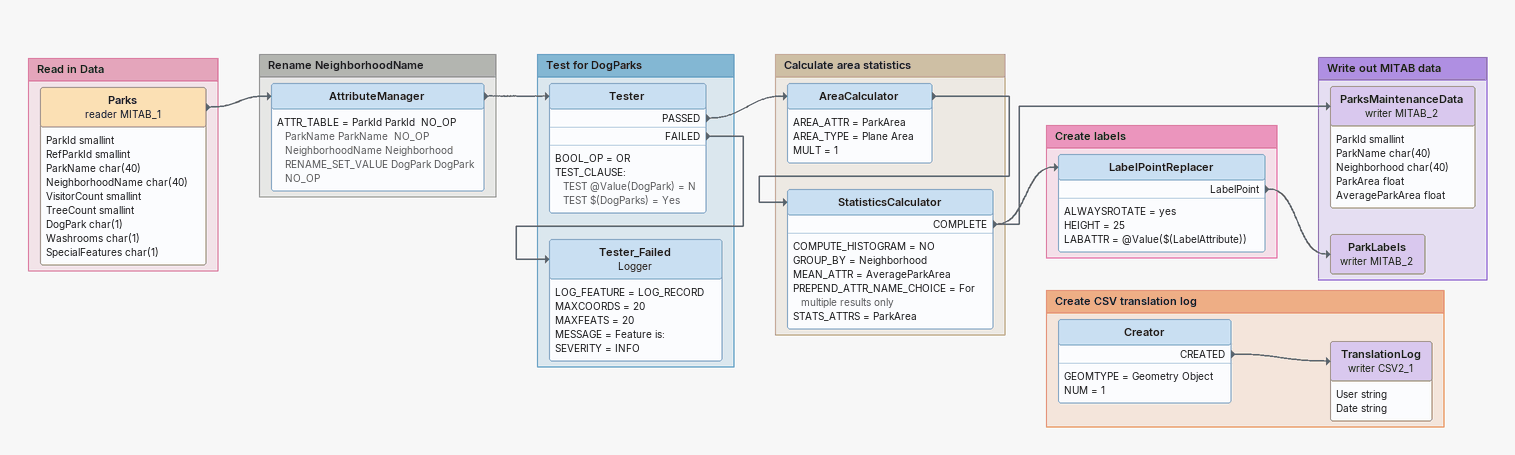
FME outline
Bookmark: Read in Data
Parks (reader MITAB_1)
    attributes: ParkId smallint, RefParkId smallint, ParkName char(40), NeighborhoodName char(40), VisitorCount smallint, TreeCount smallint, DogPark char(1), Washrooms char(1), SpecialFeatures char(1)
    -> AttributeManager

Bookmark: Rename NeighborhoodName
AttributeManager
    ATTR_TABLE = ParkId ParkId  NO_OP ParkName ParkName  NO_OP NeighborhoodName Neighborhood  RENAME_SET_VALUE DogPark DogPark  NO_OP
    -> Tester

Bookmark: Test for DogParks
Tester
    BOOL_OP = OR
    TEST_CLAUSE:
      TEST @Value(DogPark) = N
      TEST $(DogParks) = Yes
    PASSED -> AreaCalculator
    FAILED -> Tester_Failed
Tester_Failed: Logger
    LOG_FEATURE = LOG_RECORD
    MAXCOORDS = 20
    MAXFEATS = 20
    MESSAGE = Feature is:
    SEVERITY = INFO

Bookmark: Calculate area statistics
AreaCalculator
    AREA_ATTR = ParkArea
    AREA_TYPE = Plane Area
    MULT = 1
    -> StatisticsCalculator
StatisticsCalculator
    COMPUTE_HISTOGRAM = NO
    GROUP_BY = Neighborhood
    MEAN_ATTR = AverageParkArea
    PREPEND_ATTR_NAME_CHOICE = For multiple results only
    STATS_ATTRS = ParkArea
    COMPLETE -> ParksMaintenanceData (writer MITAB_2)
    COMPLETE -> LabelPointReplacer

Bookmark: Write out MITAB data
ParksMaintenanceData (writer MITAB_2)
    attributes: ParkId smallint, ParkName char(40), Neighborhood char(40), ParkArea float, AverageParkArea float
ParkLabels (writer MITAB_2)

Bookmark: Create labels
LabelPointReplacer
    ALWAYSROTATE = yes
    HEIGHT = 25
    LABATTR = @Value($(LabelAttribute))
    LabelPoint -> ParkLabels (writer MITAB_2)

Bookmark: Create CSV translation log
Creator
    GEOMTYPE = Geometry Object
    NUM = 1
    CREATED -> TranslationLog (writer CSV2_1)
TranslationLog (writer CSV2_1)
    attributes: User string, Date string
